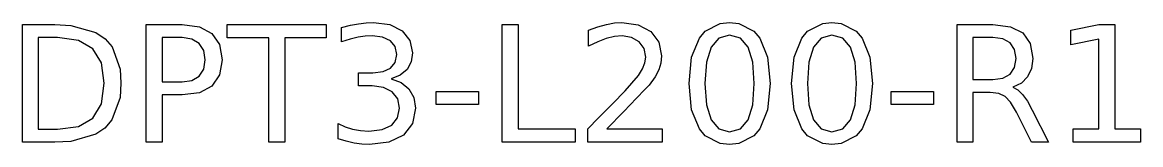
# Model space of a CAD drawing. Header units: millimetres. Extents: x -11.5 to 11.5, y 2.8 to 5.2.
import ezdxf

# ---------------------------------------------------------------- set-up
doc = ezdxf.new("R2010")
doc.units = ezdxf.units.MM
doc.layers.add('LASER', color=7, linetype='Continuous')

msp = doc.modelspace()

# ---------------------------------------------------------------- linework, layer by layer
at = {"layer": 'LASER'}
for points in [[(-11.482, 5.207), (-10.812, 5.207), (-10.486, 5.188), (-9.972, 5.043), (-9.785, 4.915), (-9.641, 4.749), (-9.477, 4.294), (-9.457, 4.004), (-9.477, 3.713), (-9.642, 3.256), (-9.786, 3.089), (-9.974, 2.961), (-10.487, 2.815), (-10.812, 2.797), (-11.482, 2.797), (-11.482, 5.207)], [(-8.937, 5.207), (-8.201, 5.207), (-7.845, 5.161), (-7.589, 5.023), (-7.433, 4.797), (-7.381, 4.487), (-7.433, 4.174), (-7.589, 3.948), (-7.845, 3.811), (-8.201, 3.765), (-8.611, 3.765), (-8.611, 2.797), (-8.937, 2.797), (-8.937, 5.207)], [(-7.278, 5.207), (-5.24, 5.207), (-5.24, 4.932), (-6.095, 4.932), (-6.095, 2.797), (-6.423, 2.797), (-6.423, 4.932), (-7.278, 4.932), (-7.278, 5.207)], [(-3.909, 4.096), (-3.701, 4.019), (-3.544, 3.888), (-3.445, 3.711), (-3.412, 3.497), (-3.473, 3.181), (-3.657, 2.945), (-3.954, 2.799), (-4.354, 2.75), (-4.508, 2.757), (-4.666, 2.78), (-4.83, 2.817), (-4.998, 2.87), (-4.998, 3.184), (-4.856, 3.115), (-4.702, 3.065), (-4.536, 3.035), (-4.364, 3.025), (-4.094, 3.055), (-3.897, 3.146), (-3.776, 3.294), (-3.736, 3.497), (-3.774, 3.687), (-3.886, 3.83), (-4.064, 3.921), (-4.301, 3.951), (-4.582, 3.951), (-4.582, 4.219), (-4.288, 4.219), (-4.076, 4.243), (-3.92, 4.315), (-3.824, 4.432), (-3.793, 4.592), (-3.826, 4.755), (-3.924, 4.876), (-4.084, 4.951), (-4.301, 4.976), (-4.44, 4.968), (-4.588, 4.946), (-4.749, 4.909), (-4.926, 4.856), (-4.926, 5.147), (-4.746, 5.192), (-4.578, 5.224), (-4.42, 5.244), (-4.272, 5.25), (-3.939, 5.208), (-3.685, 5.081), (-3.522, 4.883), (-3.468, 4.626), (-3.497, 4.441), (-3.583, 4.287), (-3.722, 4.171), (-3.909, 4.096)], [(-1.63, 5.207), (-1.304, 5.207), (-1.304, 3.071), (-0.131, 3.071), (-0.131, 2.797), (-1.63, 2.797), (-1.63, 5.207)], [(0.521, 3.071), (1.659, 3.071), (1.659, 2.797), (0.129, 2.797), (0.129, 3.071), (0.348, 3.296), (0.635, 3.587), (0.896, 3.853), (1.037, 4.004), (1.17, 4.167), (1.256, 4.302), (1.303, 4.423), (1.318, 4.541), (1.285, 4.716), (1.184, 4.854), (1.028, 4.945), (0.832, 4.976), (0.675, 4.962), (0.509, 4.923), (0.333, 4.856), (0.145, 4.761), (0.145, 5.09), (0.335, 5.16), (0.513, 5.21), (0.677, 5.24), (0.826, 5.25), (1.163, 5.203), (1.423, 5.063), (1.59, 4.844), (1.646, 4.563), (1.632, 4.418), (1.59, 4.281), (1.512, 4.136), (1.388, 3.967), (1.303, 3.876), (1.131, 3.697), (0.871, 3.428), (0.521, 3.071)], [(3.04, 5.25), (3.231, 5.23), (3.54, 5.07), (3.659, 4.929), (3.82, 4.537), (3.873, 3.999), (3.82, 3.463), (3.659, 3.07), (3.54, 2.93), (3.231, 2.77), (3.04, 2.75), (2.85, 2.77), (2.54, 2.93), (2.422, 3.07), (2.261, 3.463), (2.208, 3.999), (2.261, 4.537), (2.422, 4.929), (2.54, 5.07), (2.85, 5.23), (3.04, 5.25)], [(5.143, 5.25), (5.334, 5.23), (5.643, 5.07), (5.762, 4.929), (5.923, 4.537), (5.976, 3.999), (5.923, 3.463), (5.762, 3.07), (5.643, 2.93), (5.334, 2.77), (5.143, 2.75), (4.953, 2.77), (4.643, 2.93), (4.524, 3.07), (4.364, 3.463), (4.311, 3.999), (4.364, 4.537), (4.524, 4.929), (4.643, 5.07), (4.953, 5.23), (5.143, 5.25)], [(8.855, 3.927), (8.959, 3.871), (9.059, 3.775), (9.158, 3.637), (9.258, 3.455), (9.589, 2.797), (9.239, 2.797), (8.931, 3.415), (8.813, 3.617), (8.699, 3.736), (8.567, 3.796), (8.393, 3.815), (8.038, 3.815), (8.038, 2.797), (7.712, 2.797), (7.712, 5.207), (8.448, 5.207), (8.809, 5.163), (9.065, 5.034), (9.217, 4.817), (9.268, 4.513), (9.242, 4.304), (9.162, 4.135), (9.033, 4.008), (8.855, 3.927)], [(10.095, 3.071), (10.627, 3.071), (10.627, 4.91), (10.048, 4.793), (10.048, 5.09), (10.624, 5.207), (10.95, 5.207), (10.95, 3.071), (11.482, 3.071), (11.482, 2.797), (10.095, 2.797), (10.095, 3.071)], [(-11.156, 4.939), (-11.156, 3.065), (-10.762, 3.065), (-10.33, 3.121), (-10.032, 3.291), (-9.859, 3.582), (-9.801, 4.004), (-9.859, 4.424), (-10.032, 4.713), (-10.33, 4.882), (-10.762, 4.939), (-11.156, 4.939)], [(-8.611, 4.939), (-8.611, 4.033), (-8.201, 4.033), (-8, 4.063), (-7.85, 4.151), (-7.756, 4.294), (-7.725, 4.487), (-7.756, 4.678), (-7.85, 4.821), (-8, 4.909), (-8.201, 4.939), (-8.611, 4.939)], [(3.04, 4.992), (2.82, 4.93), (2.662, 4.744), (2.567, 4.434), (2.535, 3.999), (2.567, 3.566), (2.662, 3.256), (2.82, 3.07), (3.04, 3.008), (3.262, 3.07), (3.42, 3.256), (3.516, 3.566), (3.547, 3.999), (3.516, 4.434), (3.42, 4.744), (3.262, 4.93), (3.04, 4.992)], [(5.143, 4.992), (4.923, 4.93), (4.765, 4.744), (4.67, 4.434), (4.638, 3.999), (4.67, 3.566), (4.765, 3.256), (4.923, 3.07), (5.143, 3.008), (5.365, 3.07), (5.523, 3.256), (5.618, 3.566), (5.65, 3.999), (5.618, 4.434), (5.523, 4.744), (5.365, 4.93), (5.143, 4.992)], [(8.038, 4.939), (8.038, 4.083), (8.448, 4.083), (8.655, 4.111), (8.804, 4.192), (8.894, 4.327), (8.924, 4.513), (8.894, 4.698), (8.804, 4.831), (8.655, 4.912), (8.448, 4.939), (8.038, 4.939)], [(-2.985, 3.834), (-2.116, 3.834), (-2.116, 3.57), (-2.985, 3.57), (-2.985, 3.834)], [(6.357, 3.834), (7.227, 3.834), (7.227, 3.57), (6.357, 3.57), (6.357, 3.834)]]:
    msp.add_lwpolyline(points, close=True, dxfattribs=at)

doc.saveas('drawing.dxf')
